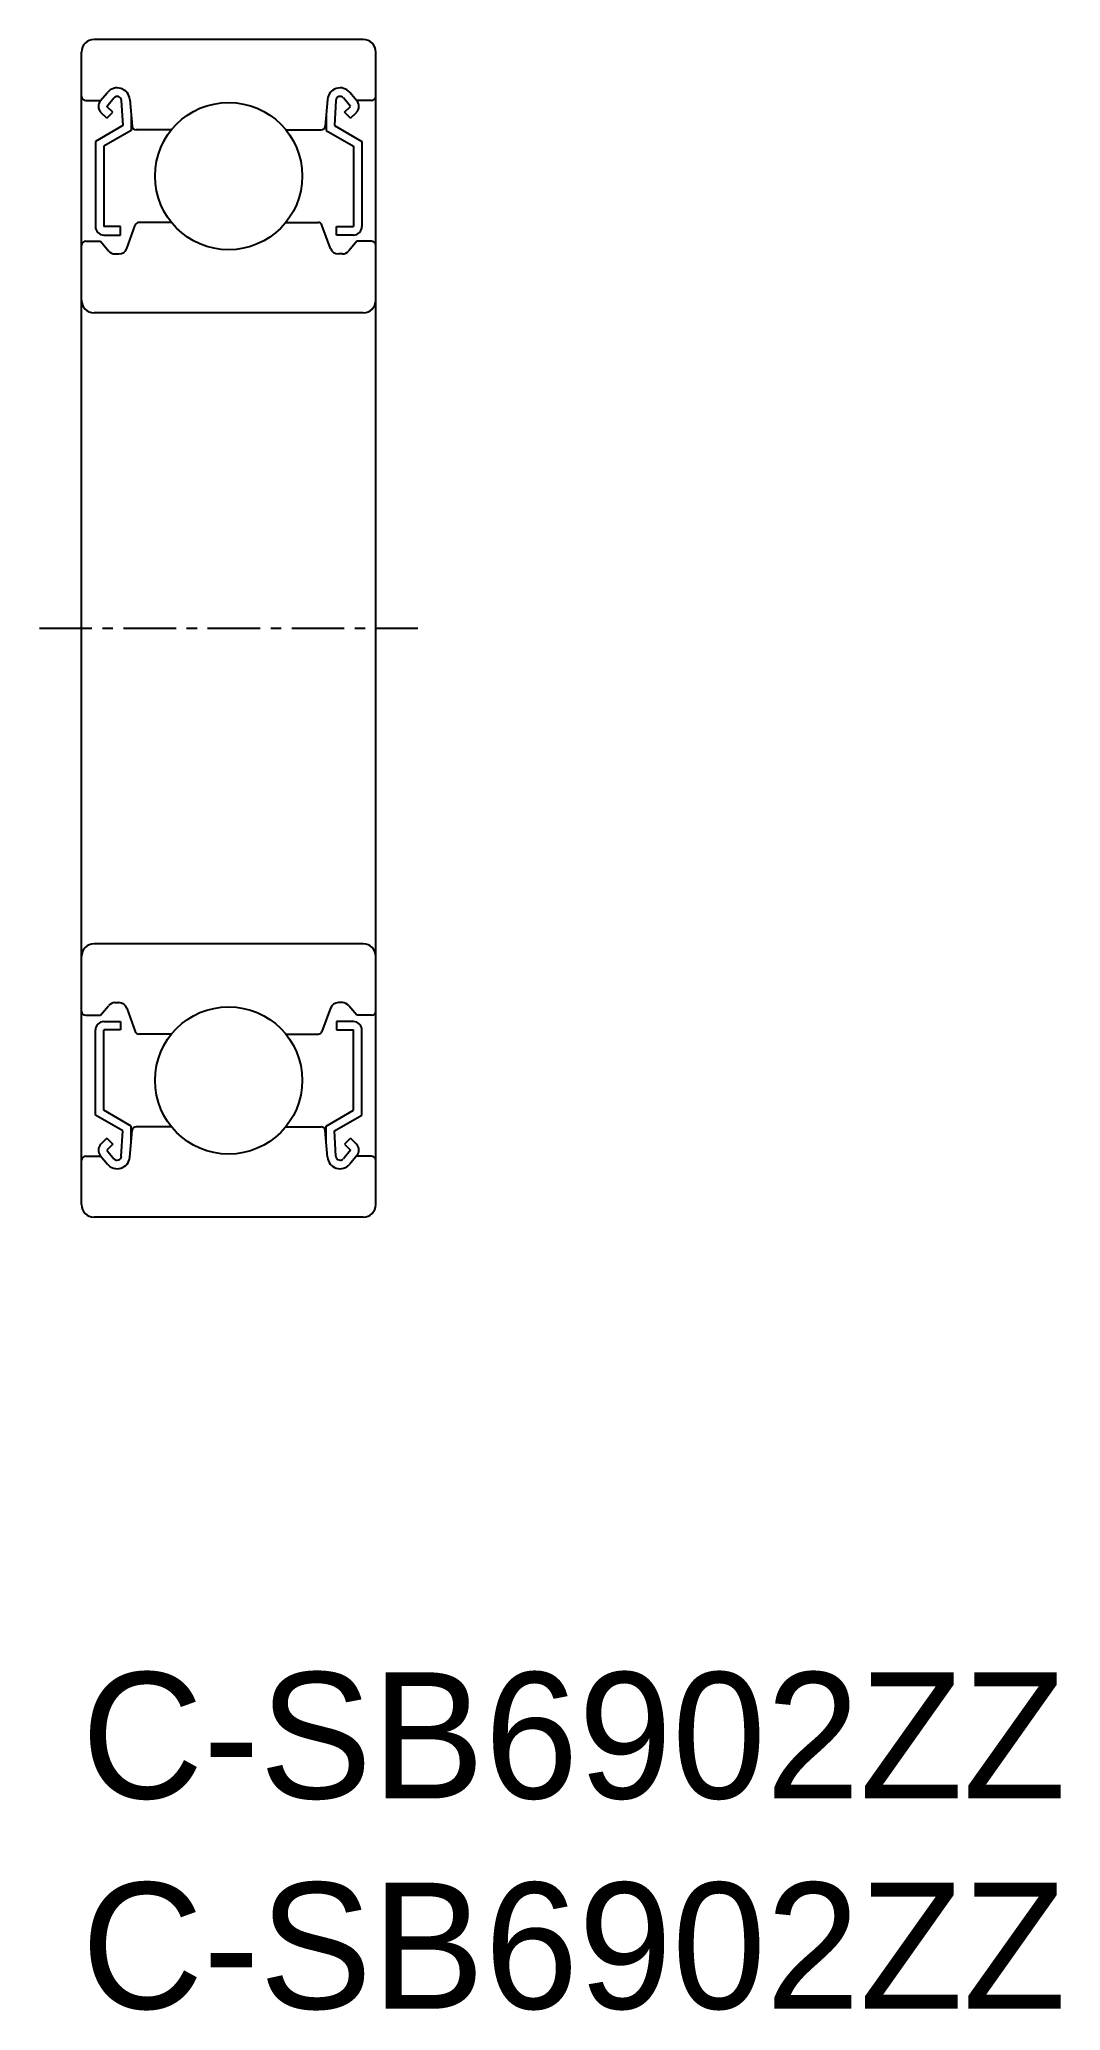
# Model space of a CAD drawing. Extents: x -1 to 23.3, y -8 to 38.8.
import ezdxf

# ---------------------------------------------------------------- set-up
doc = ezdxf.new("R2010")
doc.units = 0
doc.linetypes.add('CENTER', pattern=[2, 1.25, -0.25, 0.25, -0.25])
doc.layers.get('0').update_dxf_attribs({"linetype": 'CONTINUOUS'})
doc.layers.add('CENTER', color=1, linetype='CENTER')

msp = doc.modelspace()

# ---------------------------------------------------------------- linework, layer by layer
for p, q in [((0, 11.12), (0, 38.52)), ((6.7, 38.82), (0.3, 38.82)), ((7, 11.12), (7, 38.52)), ((0.448, 37.356), (0.619, 37.56)), ((6.552, 37.356), (6.381, 37.56)), ((0.1, 37.37), (0.46, 37.37)), ((0.602, 36.945), (0.46, 37.086)), ((0.602, 37.228), (0.772, 37.43)), ((0.743, 37.087), (0.602, 37.228)), ((0.602, 36.945), (0.743, 37.087)), ((0.948, 37.371), (0.981, 36.771)), ((1.148, 37.394), (1.203, 36.761)), ((5.852, 37.394), (5.797, 36.761)), ((6.052, 37.371), (6.019, 36.771)), ((6.398, 37.228), (6.228, 37.43)), ((6.257, 37.087), (6.398, 37.228)), ((6.398, 36.945), (6.257, 37.087)), ((6.398, 36.945), (6.54, 37.086)), ((6.9, 37.37), (6.54, 37.37)), ((0.981, 36.771), (0.331, 36.395)), ((1.181, 36.655), (0.531, 36.28)), ((1.181, 37.016), (1.181, 36.655)), ((2.139, 36.67), (1.303, 36.67)), ((4.861, 36.67), (5.697, 36.67)), ((5.819, 37.016), (5.819, 36.655)), ((5.819, 36.655), (6.469, 36.28)), ((6.019, 36.771), (6.669, 36.395)), ((0.331, 36.395), (0.331, 34.37)), ((0.531, 36.28), (0.531, 34.37)), ((6.469, 36.28), (6.469, 34.37)), ((6.669, 36.395), (6.669, 34.37)), ((0.931, 34.37), (0.531, 34.37)), ((0.931, 34.17), (0.931, 34.37)), ((1.079, 33.851), (1.28, 34.404)), ((2.139, 34.47), (1.374, 34.47)), ((4.861, 34.47), (5.626, 34.47)), ((5.921, 33.851), (5.72, 34.404)), ((6.069, 34.17), (6.069, 34.37)), ((6.069, 34.37), (6.469, 34.37)), ((0.1, 34.02), (0.45, 34.02)), ((0.45, 34.02), (0.642, 33.791)), ((0.531, 34.17), (0.931, 34.17)), ((6.469, 34.17), (6.069, 34.17)), ((6.55, 34.02), (6.358, 33.791)), ((6.9, 34.02), (6.55, 34.02)), ((0.795, 33.72), (0.891, 33.72)), ((6.205, 33.72), (6.109, 33.72)), ((6.7, 32.32), (0.3, 32.32)), ((6.7, 17.32), (0.3, 17.32)), ((0.1, 15.62), (0.45, 15.62)), ((0.45, 15.62), (0.642, 15.848)), ((0.531, 15.47), (0.931, 15.47)), ((0.795, 15.92), (0.891, 15.92)), ((0.931, 15.47), (0.931, 15.27)), ((1.079, 15.788), (1.28, 15.236)), ((5.921, 15.788), (5.72, 15.236)), ((6.069, 15.47), (6.069, 15.27)), ((6.469, 15.47), (6.069, 15.47)), ((6.205, 15.92), (6.109, 15.92)), ((6.55, 15.62), (6.358, 15.848)), ((6.9, 15.62), (6.55, 15.62)), ((0.331, 13.245), (0.331, 15.27)), ((0.531, 13.36), (0.531, 15.27)), ((0.931, 15.27), (0.531, 15.27)), ((2.139, 15.17), (1.374, 15.17)), ((4.861, 15.17), (5.626, 15.17)), ((6.069, 15.27), (6.469, 15.27)), ((6.469, 13.36), (6.469, 15.27)), ((6.669, 13.245), (6.669, 15.27)), ((0.981, 12.869), (0.331, 13.245)), ((1.181, 12.985), (0.531, 13.36)), ((5.819, 12.985), (6.469, 13.36)), ((6.019, 12.869), (6.669, 13.245)), ((0.602, 12.695), (0.46, 12.553)), ((0.602, 12.695), (0.743, 12.553)), ((0.948, 12.268), (0.981, 12.869)), ((1.148, 12.246), (1.203, 12.878)), ((1.181, 12.624), (1.181, 12.985)), ((2.139, 12.97), (1.303, 12.97)), ((1.721, 12.97), (1.721, 12.97)), ((1.93, 12.97), (1.93, 12.97)), ((4.861, 12.97), (5.697, 12.97)), ((5.852, 12.246), (5.797, 12.878)), ((5.819, 12.624), (5.819, 12.985)), ((6.052, 12.268), (6.019, 12.869)), ((6.398, 12.695), (6.257, 12.553)), ((6.398, 12.695), (6.54, 12.553)), ((0.1, 12.27), (0.46, 12.27)), ((0.448, 12.284), (0.619, 12.079)), ((0.743, 12.553), (0.602, 12.412)), ((0.602, 12.412), (0.772, 12.209)), ((6.398, 12.412), (6.228, 12.209)), ((6.257, 12.553), (6.398, 12.412)), ((6.552, 12.284), (6.381, 12.079)), ((6.9, 12.27), (6.54, 12.27)), ((6.7, 10.82), (0.3, 10.82))]:
    msp.add_line(p, q)
for centre in [(3.5, 35.57), (3.5, 14.07)]:
    msp.add_circle(centre, 1.75)
for centre, radius, start, end in [((0.3, 38.52), 0.3, 90, 180), ((6.7, 38.52), 0.3, 0, 90), ((0.849, 37.368), 0.3, 4.9347, 140.1364), ((6.151, 37.368), 0.3, 39.8636, 175.0653), ((0.1, 37.47), 0.1, 180, 270), ((0.602, 37.228), 0.2, 140.1364, 224.998), ((0.849, 37.366), 0.1, 3.1017, 139.9503), ((6.151, 37.366), 0.1, 40.0497, 176.8983), ((6.398, 37.228), 0.2, 315.002, 39.8636), ((6.9, 37.47), 0.1, 270, 0), ((1.303, 36.77), 0.1, 184.9347, 270), ((5.697, 36.77), 0.1, 270, 355.0653), ((0.531, 34.37), 0.2, 180, 270), ((1.374, 34.37), 0.1, 90, 159.9926), ((5.626, 34.37), 0.1, 20.0074, 90), ((6.469, 34.37), 0.2, 270, 0), ((0.1, 33.92), 0.1, 90, 180), ((0.795, 33.92), 0.2, 219.9772, 270), ((0.891, 33.92), 0.2, 270, 339.9926), ((6.109, 33.92), 0.2, 200.0074, 270), ((6.205, 33.92), 0.2, 270, 320.0228), ((6.9, 33.92), 0.1, 0, 90), ((0.3, 32.62), 0.3, 180, 270), ((6.7, 32.62), 0.3, 270, 0), ((0.3, 17.02), 0.3, 90, 180), ((6.7, 17.02), 0.3, 0, 90), ((0.1, 15.72), 0.1, 180, 270), ((0.531, 15.27), 0.2, 90, 180), ((0.795, 15.72), 0.2, 90, 140.0228), ((0.891, 15.72), 0.2, 20.0074, 90), ((6.109, 15.72), 0.2, 90, 159.9926), ((6.205, 15.72), 0.2, 39.9772, 90), ((6.469, 15.27), 0.2, 0, 90), ((6.9, 15.72), 0.1, 270, 0), ((1.374, 15.27), 0.1, 200.0074, 270), ((5.626, 15.27), 0.1, 270, 339.9926), ((1.303, 12.87), 0.1, 90, 175.0653), ((5.697, 12.87), 0.1, 4.9347, 90), ((0.1, 12.17), 0.1, 90, 180), ((0.602, 12.412), 0.2, 135.002, 219.8636), ((0.849, 12.271), 0.3, 219.8636, 355.0653), ((0.849, 12.274), 0.1, 220.0497, 356.8983), ((6.151, 12.271), 0.3, 184.9347, 320.1364), ((6.151, 12.274), 0.1, 183.1017, 319.9503), ((6.398, 12.412), 0.2, 320.1364, 44.998), ((6.9, 12.17), 0.1, 0, 90), ((0.3, 11.12), 0.3, 180, 270), ((6.7, 11.12), 0.3, 270, 0)]:
    msp.add_arc(centre, radius, start, end)
at = {"layer": 'CENTER', "color": 1, "linetype": 'CENTER'}
msp.add_line((-1, 24.82), (8, 24.82), dxfattribs=at)

# ---------------------------------------------------------------- texts
at = {"color": 7, "linetype": 'CONTINUOUS'}
for p in [(0, -3), (0, -8)]:
    msp.add_text('C-SB6902ZZ', height=3, dxfattribs=at).set_placement(p)

doc.saveas('drawing.dxf')
